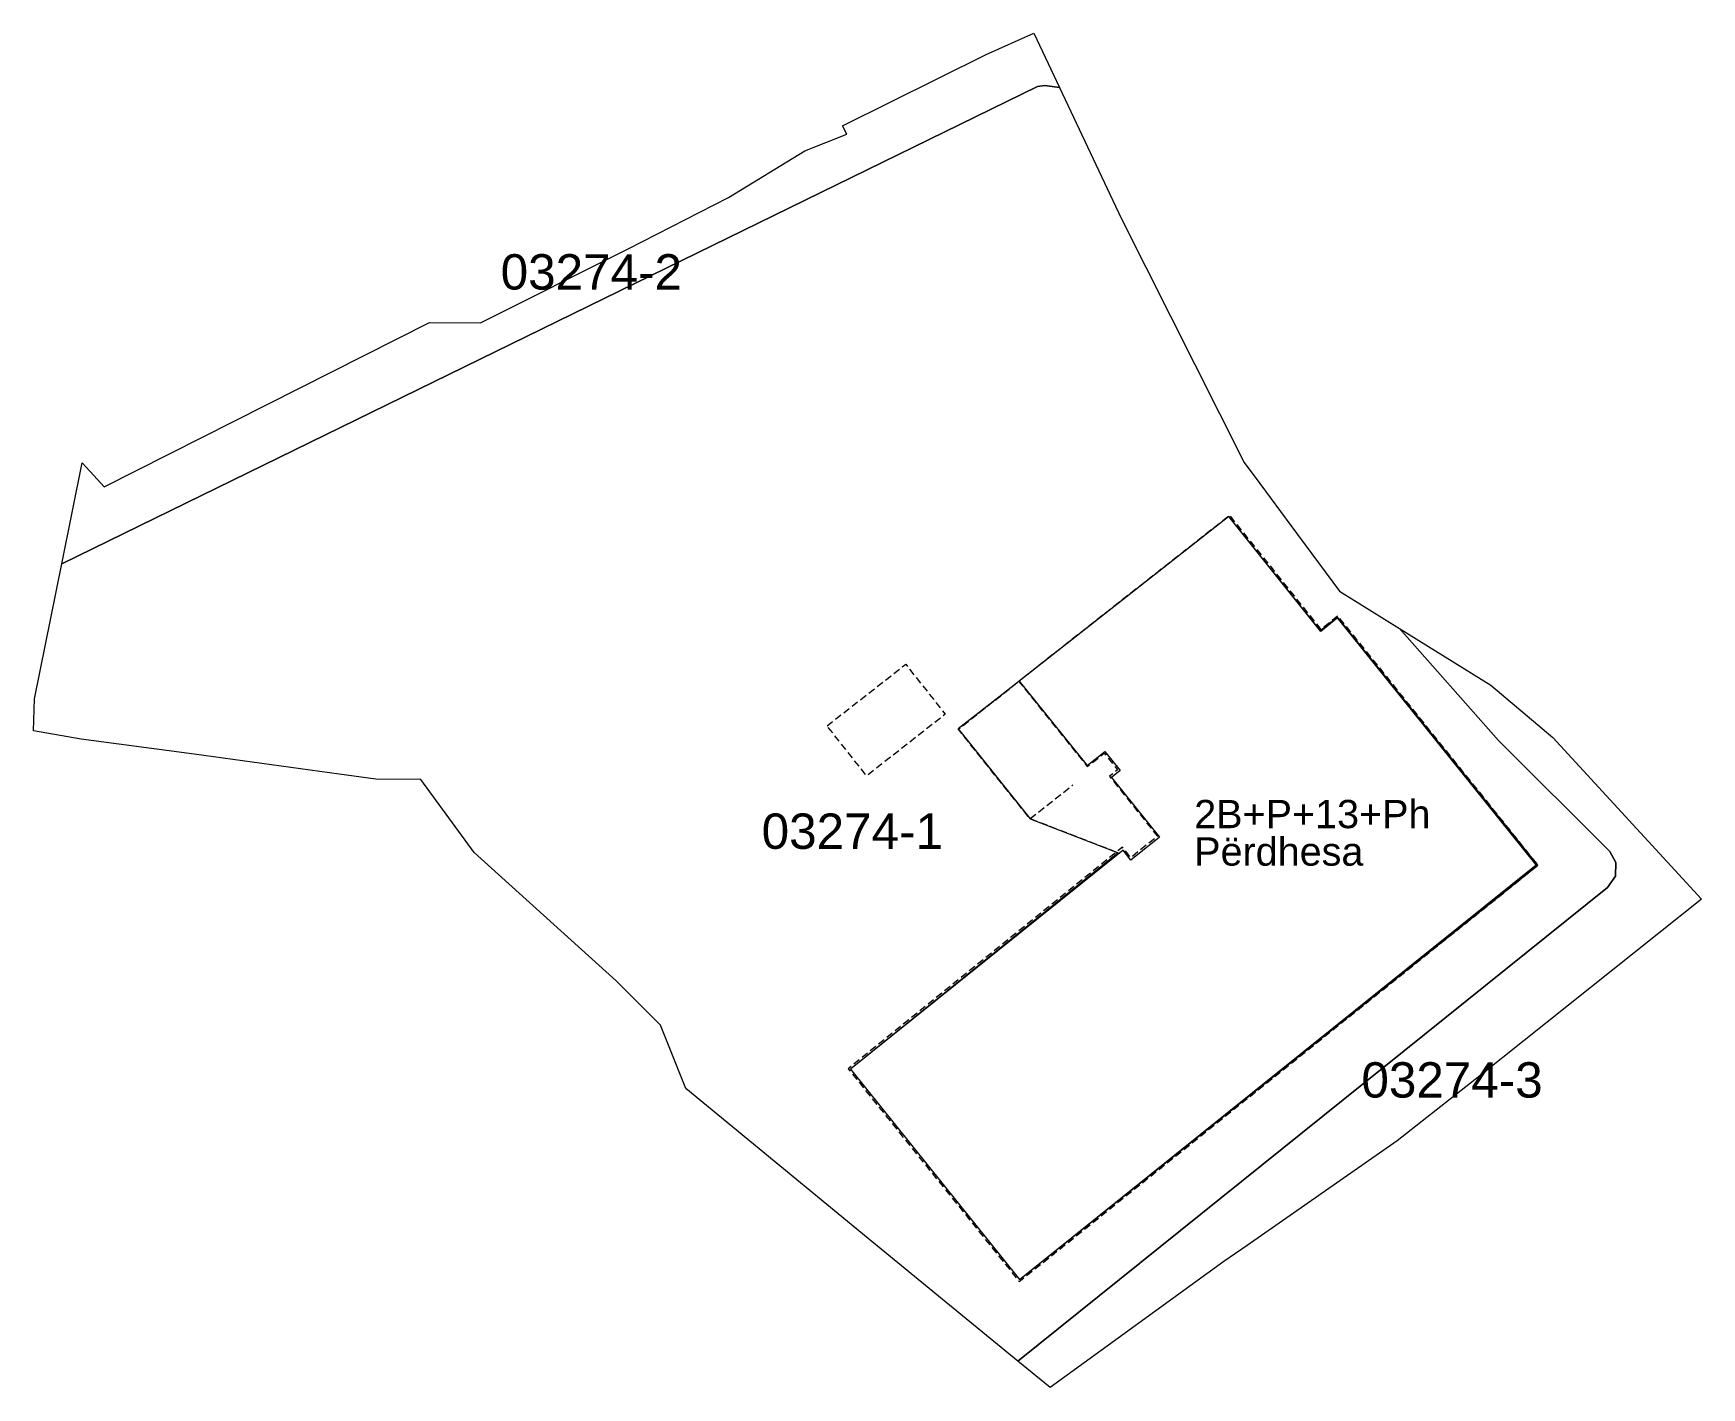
# Model space of a CAD drawing. Header units: metres. Extents: x 7511866 to 7511984, y 4692322 to 4692418.
import ezdxf

# ---------------------------------------------------------------- set-up
doc = ezdxf.new("R2010")
doc.units = ezdxf.units.M
doc.linetypes.add('DASHED', pattern=[0.75, 0.5, -0.25])
for name, color, linetype, lineweight in [('ekzek-perdhese', 1, 'Continuous', 0), ('ekzek-perdhese shkallet', 34, 'DASHED', 0), ('ekzek-perdhese terasa', 6, 'DASHED', 0), ('kati 1 eklzekutuar', 5, 'Continuous', 0), ('kati 1 terasa eklzekutuar', 6, 'DASHED', 0), ('kati 2 eklzekutuar', 95, 'Continuous', 0), ('parceka', 7, 'Continuous', 0)]:
    doc.layers.add(name, color=color, linetype=linetype, lineweight=lineweight)
doc.layers.add('kati 1 eklzekutuar izolim', color=7, linetype='DASHED', lineweight=0, true_color=0x469eb9)
doc.layers.add('kati 2 eklzekutuar izolim', color=7, linetype='DASHED', lineweight=0, true_color=0x63407d)
doc.styles.get("Standard").update_dxf_attribs({"font": 'arial.ttf'})

msp = doc.modelspace()

# ---------------------------------------------------------------- linework, layer by layer
at = {"layer": 'ekzek-perdhese', "flags": 128}
msp.add_lwpolyline([(7511931.45, 4692369), (7511936.54, 4692362.65), (7511942.77, 4692360.24), (7511923.85, 4692344.94), (7511935.8, 4692330.06), (7511972.45, 4692359.37), (7511958.28, 4692376.91), (7511957.07, 4692375.93), (7511950.59, 4692384.03), (7511934.54, 4692371.4)], close=True, dxfattribs=at)
at = {"layer": 'ekzek-perdhese shkallet', "flags": 128}
msp.add_lwpolyline([(7511922.19, 4692369.22), (7511927.75, 4692373.57), (7511930.55, 4692370.04), (7511924.99, 4692365.68)], close=True, dxfattribs=at)
at = {"layer": 'ekzek-perdhese terasa', "flags": 128}
msp.add_lwpolyline([(7511934.54, 4692371.4), (7511931.49, 4692368.96), (7511936.54, 4692362.65), (7511939.57, 4692365.04)], dxfattribs=at)
at = {"layer": 'kati 1 eklzekutuar', "elevation": 625.03, "flags": 128}
msp.add_lwpolyline([(7511950.59, 4692384.03), (7511935.78, 4692372.38), (7511940.58, 4692366.41), (7511941.83, 4692367.41), (7511942.91, 4692366.06), (7511942.3, 4692365.57), (7511945.69, 4692361.35), (7511943.67, 4692359.73), (7511943.12, 4692360.42), (7511923.85, 4692344.94), (7511935.8, 4692330.06), (7511972.32, 4692359.38), (7511958.29, 4692376.85), (7511957.11, 4692375.9)], close=True, dxfattribs=at)
at = {"layer": 'kati 1 eklzekutuar izolim', "elevation": 625.03, "flags": 128}
msp.add_lwpolyline([(7511957.13, 4692376.04), (7511950.66, 4692384.1), (7511935.75, 4692372.36), (7511940.59, 4692366.34), (7511941.79, 4692367.28), (7511942.73, 4692366.1), (7511942.16, 4692365.65), (7511945.55, 4692361.41), (7511943.67, 4692359.9), (7511943.07, 4692360.64), (7511923.68, 4692344.97), (7511935.78, 4692329.92), (7511972.46, 4692359.37), (7511958.31, 4692376.99)], close=True, dxfattribs=at)
at = {"layer": 'kati 1 terasa eklzekutuar', "elevation": 625.03, "flags": 128}
msp.add_lwpolyline([(7511942.64, 4692360.29), (7511936.54, 4692362.65), (7511931.45, 4692369), (7511934.54, 4692371.4), (7511935.75, 4692372.36)], dxfattribs=at)
at = {"layer": 'kati 2 eklzekutuar', "elevation": 625.03, "flags": 128}
msp.add_lwpolyline([(7511950.59, 4692384.03), (7511935.78, 4692372.38), (7511940.58, 4692366.41), (7511941.83, 4692367.41), (7511942.91, 4692366.06), (7511942.3, 4692365.57), (7511945.69, 4692361.35), (7511943.67, 4692359.73), (7511943.12, 4692360.42), (7511923.85, 4692344.94), (7511935.8, 4692330.06), (7511972.32, 4692359.38), (7511958.29, 4692376.85), (7511957.11, 4692375.9)], close=True, dxfattribs=at)
at = {"layer": 'kati 2 eklzekutuar izolim', "elevation": 625.03, "flags": 128}
msp.add_lwpolyline([(7511957.13, 4692376.04), (7511950.66, 4692384.1), (7511935.75, 4692372.36), (7511940.59, 4692366.34), (7511941.79, 4692367.28), (7511942.73, 4692366.1), (7511942.16, 4692365.65), (7511945.55, 4692361.41), (7511943.67, 4692359.9), (7511943.07, 4692360.64), (7511923.68, 4692344.97), (7511935.78, 4692329.92), (7511972.46, 4692359.37), (7511958.31, 4692376.99)], close=True, dxfattribs=at)
at = {"layer": 'parceka', "flags": 128}
for points in [[(7511938.62, 4692414.35), (7511937.58, 4692414.51), (7511937.07, 4692414.44), (7511868.09, 4692380.67), (7511869.53, 4692387.82), (7511869.84, 4692387.49), (7511870.03, 4692387.28), (7511870.1, 4692387.2), (7511871.08, 4692386.11), (7511894.09, 4692397.75), (7511897.7, 4692397.71), (7511908.12, 4692402.95), (7511915.23, 4692406.59), (7511920.63, 4692409.87), (7511923.58, 4692411.06), (7511923.28, 4692411.65), (7511933.43, 4692416.69), (7511936.8, 4692418.19), (7511938.62, 4692414.35)], [(7511868.09, 4692380.67), (7511937.07, 4692414.44), (7511937.58, 4692414.51), (7511938.62, 4692414.35), (7511942.99, 4692405.12), (7511951.69, 4692387.85), (7511952.79, 4692386.36), (7511954.99, 4692383.38), (7511958.42, 4692378.74), (7511962.66, 4692376.1), (7511969.66, 4692368.19), (7511977.52, 4692360.32), (7511977.96, 4692359.55), (7511977.93, 4692358.58), (7511977.37, 4692357.78), (7511935.68, 4692324.29), (7511925.49, 4692332.64), (7511912.21, 4692343.58), (7511910.41, 4692348.04), (7511907.29, 4692351.18), (7511897.25, 4692360.27), (7511893.47, 4692365.43), (7511890.29, 4692365.44), (7511887.7, 4692365.8), (7511877.46, 4692367.22), (7511869.46, 4692368.28), (7511866.08, 4692368.87), (7511866.16, 4692371.13), (7511868.09, 4692380.67)], [(7511935.68, 4692324.29), (7511977.37, 4692357.78), (7511977.93, 4692358.58), (7511977.96, 4692359.55), (7511977.52, 4692360.32), (7511969.66, 4692368.19), (7511962.66, 4692376.1), (7511969.12, 4692372.1), (7511973.49, 4692368.39), (7511984.02, 4692356.97), (7511968.34, 4692344.46), (7511962.5, 4692339.88), (7511951.9, 4692332.48), (7511950.25, 4692331.33), (7511937.96, 4692322.42), (7511935.68, 4692324.29)]]:
    msp.add_lwpolyline(points, dxfattribs=at)

# ---------------------------------------------------------------- texts
at = {"layer": 'ekzek-perdhese'}
for s, p in [('2B+P+13+Ph', (7511948.15, 4692361.98)), ('Përdhesa', (7511948.15, 4692359.33))]:
    msp.add_text(s, height=2, dxfattribs=at).set_placement(p)
at = {"layer": 'parceka'}
for s, p in [('03274-2', (7511899.12, 4692400.07)), ('03274-1', (7511917.57, 4692360.52)), ('03274-3', (7511959.97, 4692342.93))]:
    msp.add_text(s, height=2.5, dxfattribs=at).set_placement(p)

doc.saveas('drawing.dxf')
